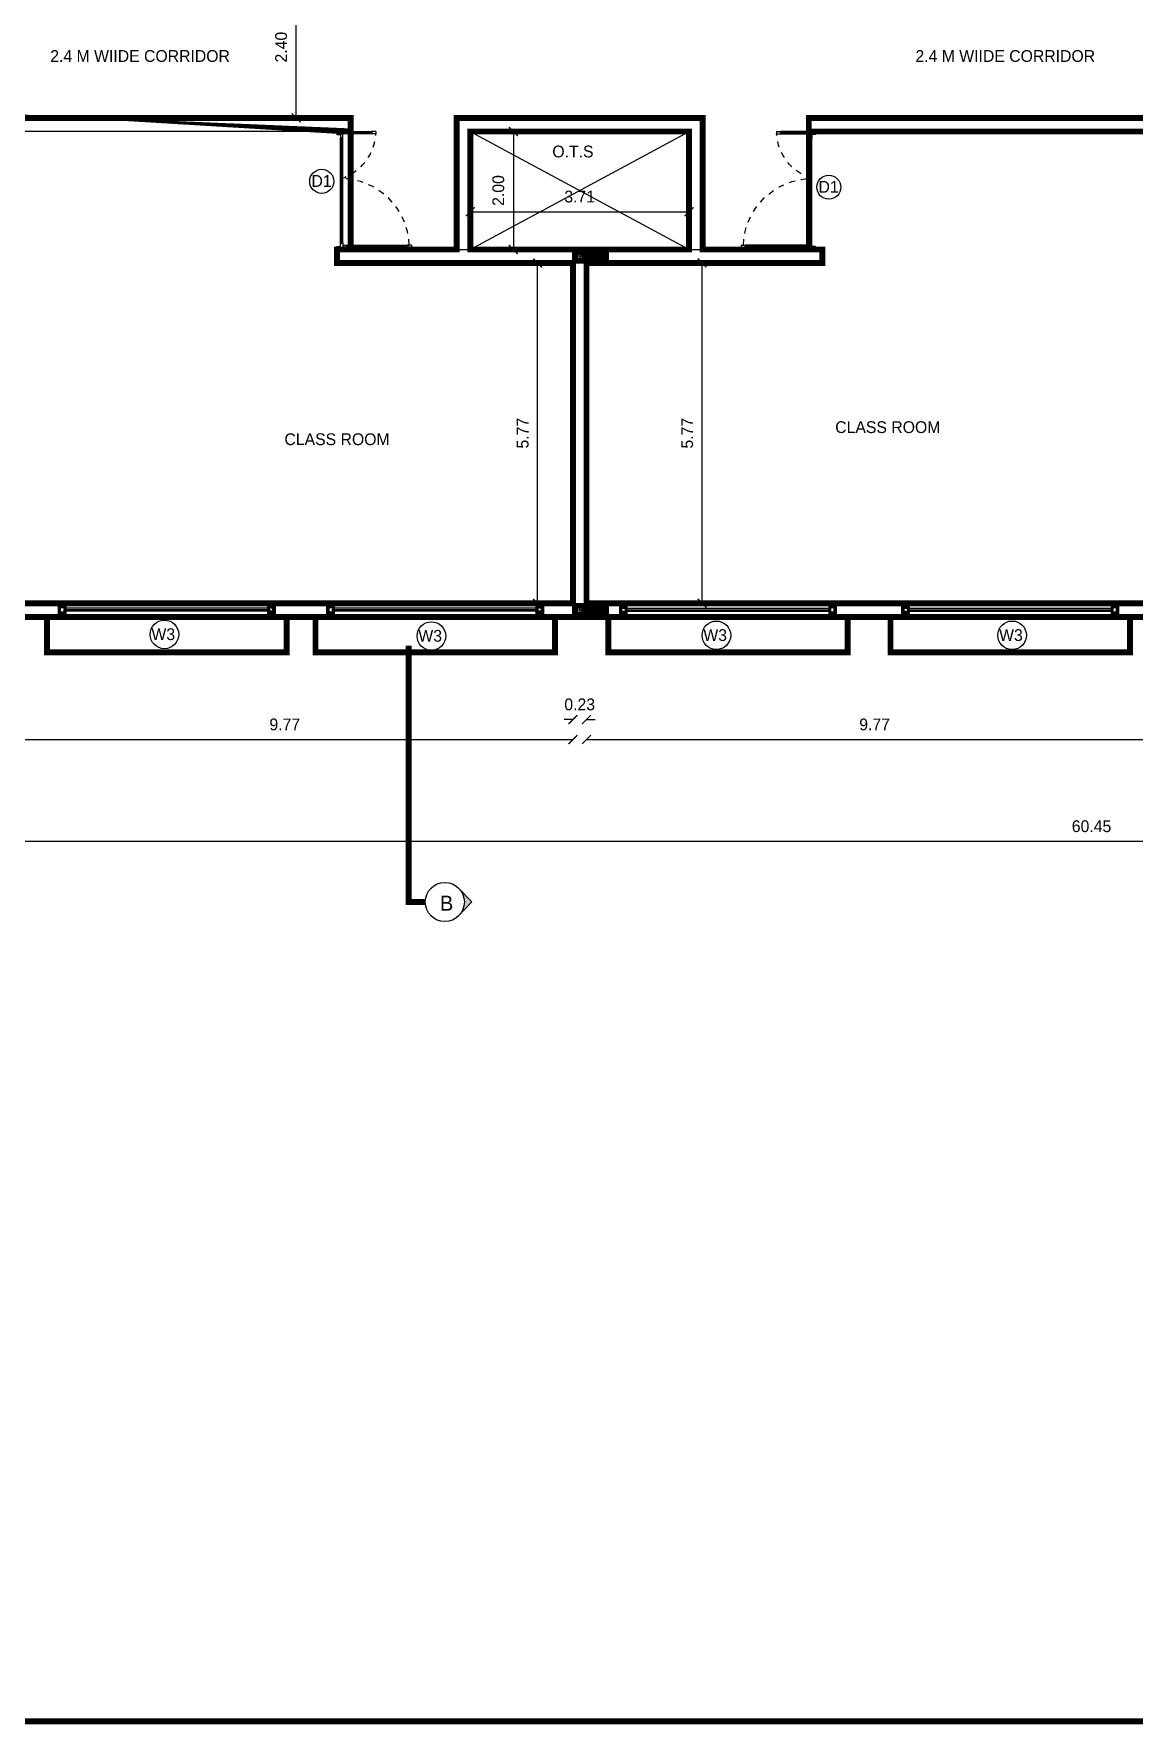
# Model space of a CAD drawing. Header units: metres. Extents: x 6101839 to 6102590, y -6659932 to -6659648.
# Drawn here: x 6102209.71 to 6102228.37, y -6659728.31 to -6659699.65 of the extents above; entities that cross this region are included whole.
import ezdxf

# ---------------------------------------------------------------- set-up
doc = ezdxf.new("R2010")
doc.units = ezdxf.units.M
doc.header["$LTSCALE"] = 500
doc.header["$MEASUREMENT"] = 0
for name, pattern in [('CENTER', [2, 1.25, -0.25, 0.25, -0.25]), ('DASHED2', [0.375, 0.25, -0.125]), ('HIDDEN', [0.375, 0.25, -0.125])]:
    doc.linetypes.add(name, pattern=pattern)
doc.layers.get('0').update_dxf_attribs({"linetype": 'CONTINUOUS'})
doc.layers.get('Defpoints').update_dxf_attribs({"linetype": 'CONTINUOUS'})
for name, color, linetype in [('above', 250, 'DASHED2'), ('Bldg', 44, 'CONTINUOUS'), ('BLK_1_FLR_1_BLT_UP_AREA', 26, 'CONTINUOUS'), ('BLK_1_FLR_1_BLT_UP_AREA_DEDUCT', 26, 'CONTINUOUS'), ('BLK_1_FLR_1_CARPET_AREA', 25, 'CONTINUOUS'), ('BLK_1_FLR_1_CHAJJA', 6, 'CONTINUOUS'), ('BLK_1_LVL_1_BLDG_FOOT_PRINT', 1, 'CONTINUOUS'), ('COL', 2, 'CONTINUOUS'), ('DIM', 205, 'CONTINUOUS'), ('DOORTEXT', 13, 'CONTINUOUS'), ('ED', 30, 'CONTINUOUS'), ('FURN1', 252, 'CONTINUOUS'), ('FURNITURE', 252, 'CONTINUOUS'), ('FURNITURES', 252, 'CONTINUOUS'), ('HATCH', 15, 'CONTINUOUS'), ('railing', 14, 'CONTINUOUS'), ('SECLINE', 2, 'CENTER'), ('TEXT', 4, 'CONTINUOUS'), ('TITLE', 7, 'CONTINUOUS'), ('W-SCH', 205, 'CONTINUOUS'), ('wall', 125, 'CONTINUOUS'), ('wall1', 125, 'CONTINUOUS'), ('WINDOWS', 252, 'CONTINUOUS')]:
    doc.layers.add(name, color=color, linetype=linetype)
doc.styles.add('GRIDTEXT', font='GOTHIC.TTF', dxfattribs={"height": 6})
doc.styles.add('RM', font='GOTHIC.TTF')
doc.styles.add('S2', font='GOTHIC.TTF')
doc.styles.add('USA TEXT', font='GOTHIC.TTF')
doc.dimstyles.new('1-100-ED', dxfattribs={"dimtxt": 0.2, "dimasz": 0.15, "dimexe": 0.18, "dimexo": 0.0625, "dimgap": 0.15, "dimtad": 1, "dimzin": 0, "dimdsep": 46, "dimtxsty": 'USA TEXT', "dimblk": 'ARCHTICK', "dimcen": 0.1, "dimse1": 1, "dimse2": 1, "dimclrd": 256, "dimclrt": 256, "dimadec": 0, "dimazin": 0, "dimtfac": 1, "dimtofl": 0, "dimtmove": 0, "dimatfit": 3, "dimldrblk": 'ARCHTICK', "dimfxl": 0.18, "dimtolj": 1, "dimtzin": 0, "dimarcsym": 0})

# ---------------------------------------------------------------- blocks, each defined once
blk = doc.blocks.new('A$C607F0CF8')
at = {"layer": 'FURNITURES', "color": 233}
for p, q in [((-37.46909725572914, -279.9614495104179), (-37.4675053562969, -342.4120674710721)), ((0.0028654206544161, -342.4111123308539), (0.0009551402181387, -267.470370778814)), ((-37.4675053562969, -342.4120674710721), (-21.85485086496919, -342.4116694964468)), ((-21.85516924597323, -329.9215459041299), (-15.61010744981468, -329.9213867140934)), ((-21.85485086496919, -342.4116694964468), (-21.85516924597323, -329.9215459041299)), ((-15.60978906974196, -342.4115103064105), (-15.61010744981468, -329.9213867140934)), ((-15.60978906974196, -342.4115103064105), (0.0028654206544161, -342.4111123308539)), ((-37.4273532256484, -2117.587295770645), (-21.8146987343207, -2117.58689779602)), ((-37.42576132528486, -2180.037913731299), (-37.4273532256484, -2117.587295770645)), ((-21.8146987343207, -2117.58689779602), (-21.81438035517931, -2130.077021387406)), ((-21.81438035517931, -2130.077021388337), (-15.56931855902076, -2130.07686219737)), ((-15.56963693816214, -2117.586738605984), (0.0430175513029099, -2117.586340630427)), ((-15.56963693816214, -2117.586738605984), (-15.56931855902076, -2130.07686219737)), ((0.0430175513029099, -2117.586340630427), (0.0449278308078647, -2192.527082183398))]:
    blk.add_line(p, q, dxfattribs=at)
at = {"layer": 'FURNITURES', "color": 250}
for p, q in [((-37.4273532256484, -2117.587295770645), (-37.4675053562969, -342.4120674710721)), ((-21.8146987343207, -2117.58689779602), (-21.85516924597323, -329.9215459041299)), ((-15.56963693816214, -2117.586738605984), (-15.61010744981468, -329.9213867140934)), ((0.0430175513029099, -2117.586340630427), (0.0028654206544161, -342.4111123308539))]:
    blk.add_line(p, q, dxfattribs=at)
at = {"layer": 'FURNITURES', "color": 250, "linetype": 'HIDDEN', "ltscale": 0.5}
for centre, radius, start, end in [((-284.8727277265862, -219.4228635821492), 847.0418478644448, 286.983489556694, 356.7491837130908), ((-37.42544294986874, -2192.528037321754), 1163.003696595019, 1.847770814143563, 90.0014604865433)]:
    blk.add_arc(centre, radius, start, end, dxfattribs=at)
at = {"layer": 'wall', "color": 7}
for p, q in [((-37.46941563580185, -267.4713259181008), (0.0009551402181387, -267.470370778814)), ((-37.46941563580185, -267.4713259181008), (-37.46909725572914, -279.9614495104179)), ((0, -230.000000002794), (74.94074155297132, -229.9980897223576)), ((0, -230.000000002794), (0.0009551392868161, -267.470370778814)), ((74.94169669318944, -267.4684604983777), (0.0009551402181387, -267.470370778814)), ((74.94113952759653, -245.6107442136854), (62.45101593527943, -245.6110625928268)), ((62.45101593527943, -245.6110625928268), (62.45117512531578, -251.856124388054)), ((74.94129871763289, -251.855806009844), (62.45117512531578, -251.856124388054)), ((74.94074155297132, -229.9980897223576), (486.2895825887099, -229.9876042185351)), ((74.94074155297132, -229.9980897223576), (74.94113952759653, -245.6107442136854)), ((74.94113952759653, -245.6107442136854), (498.7801041556522, -245.5999403288588)), ((74.94129871763289, -251.855806009844), (498.7802633456886, -251.8450021250174)), ((74.94129871763289, -251.855806009844), (74.94169669318944, -267.4684604983777)), ((486.2905377289279, -267.4579749945551), (74.94169669318944, -267.4684604983777)), ((560.8051584009081, -229.985704776831), (486.2895825887099, -229.9876042185351)), ((486.2895825887099, -229.9876042185351), (486.2899805633351, -245.6002587089315)), ((486.2899805633351, -245.6002587089315), (498.7801041565835, -245.5999403288588)), ((486.2901397533715, -251.8453205050901), (498.7802633456886, -251.8450021250174)), ((486.2901397533715, -251.8453205050901), (486.2905377289279, -267.4579749945551)), ((560.8061135411261, -267.456075552851), (486.2905377289279, -267.4579749945551)), ((498.7801041565835, -245.5999403288588), (498.7802633456886, -251.8450021250174)), ((560.8051584009081, -229.985704776831), (560.8061135411261, -267.456075552851)), ((-37.42544294521213, -2192.528037323617), (-37.42576132528486, -2180.037913731299)), ((-37.42544294521213, -2192.528037323617), (0.0449278308078647, -2192.527082183398)), ((0.043972690589726, -2155.056711407378), (74.98471424356103, -2155.054801126942)), ((0.043972690589726, -2155.056711407378), (0.0449278308078647, -2192.527082183398)), ((74.98566938377915, -2192.525171902962), (0.0449278308078647, -2192.527082183398)), ((74.98511221911757, -2170.667455617339), (62.49498862680048, -2170.667773997411)), ((62.49498862680048, -2170.667773997411), (62.49514781683683, -2176.912835792638)), ((74.98527140822257, -2176.912517413497), (62.49514781683683, -2176.912835792638)), ((74.98471424356103, -2155.054801126942), (1087.503148864023, -2155.028991485946)), ((74.98471424356103, -2155.054801126942), (74.98511221911757, -2170.667455617339)), ((74.98511221911757, -2170.667455617339), (1099.993670431897, -2170.641327596269)), ((74.98527140822257, -2176.912517413497), (1099.993829621002, -2176.886389392428)), ((74.98527140822257, -2176.912517413497), (74.98566938377915, -2192.525171902962)), ((1087.504104004241, -2192.499362261966), (74.98566938377915, -2192.525171902962)), ((1162.443890416994, -2155.027081206441), (1087.503148864023, -2155.028991485946)), ((1087.503148864023, -2155.028991485946), (1087.50354683958, -2170.641645977274)), ((1087.50354683958, -2170.641645977274), (1099.993670431897, -2170.641327596269)), ((1087.503706028685, -2176.886707772501), (1099.993829621933, -2176.886389392428)), ((1087.503706028685, -2176.886707772501), (1087.504104004241, -2192.499362261966)), ((1162.444845556281, -2192.497451982461), (1087.504104004241, -2192.499362261966)), ((1099.993670431897, -2170.641327596269), (1099.993829621933, -2176.886389392428)), ((1162.443890416994, -2155.027081206441), (1162.444845556281, -2192.497451982461))]:
    blk.add_line(p, q, dxfattribs=at)
for points in [[(0.0009551402181387, -267.470370778814), (0, -230.0000000018627), (-99.92098873667419, -230.0025470424444), (-99.91971521638331, -279.9630414107814), (-37.46909725572914, -279.9614495104179)], [(0.0449278308078647, -2192.527082183398), (0.0458829710260034, -2229.997452959418), (-99.87510576564821, -2230), (-99.87637928593905, -2180.039505631663), (-37.42576132528486, -2180.037913731299)]]:
    blk.add_lwpolyline(points, dxfattribs=at)
blk = doc.blocks.new('NEWCOL')
at = {"layer": 'HATCH'}
h = blk.add_hatch(dxfattribs=at)
h.set_pattern_fill('ANSI31', color=256, scale=3, angle=270, style=0)
h.set_pattern_definition([(315, (-629970.925706138, -258732.0878365731), (6.735192090801866, 6.735192090801863), [])])
h.paths.add_polyline_path([(0, 115), (-115, 115), (-115, 0), (-37.5, 0), (-37.49999999988359, 37.50000000002911), (0, 37.4999999999709)])
h.paths.add_polyline_path([(115, 115.0000000000291), (0, 115), (1.164153e-10, 37.50000000002911), (37.5, 37.4999999999709), (37.5, 0), (115, 0)])
h.paths.add_polyline_path([(115, 0), (37.5, 0), (37.50000000011642, -37.4999999999709), (0, -37.4999999999709), (1.164153e-10, -484.9999999999708), (115, -485)])
h.paths.add_polyline_path([(0, -37.5), (-37.49999999988359, -37.4999999999709), (-37.5, 0), (-115, 0), (-115, -485), (0, -485)])
at = {"layer": 'COL'}
for p, q in [((-115, 0), (115, 0)), ((0, -485), (0, 115))]:
    blk.add_line(p, q, dxfattribs=at)
for points in [[(-115, -485), (115, -485), (115, 115), (-115, 115)], [(-37.5, -37.5), (37.5, -37.5), (37.5, 37.5), (-37.5, 37.5)]]:
    blk.add_lwpolyline(points, close=True, dxfattribs=at)
blk = doc.blocks.new('_ArchTick')
at = {"color": 0, "linetype": 'ByBlock', "const_width": 0.15}
blk.add_lwpolyline([(-0.5, -0.5), (0.5, 0.5)], dxfattribs=at)
blk = doc.blocks.new('*D265')
at = {"layer": 'Defpoints', "color": 0, "transparency": 16777216}
for p in [(6102213.721699679, -6659698.677456065), (6102214.16319972, -6659698.677456065), (6102213.770699679, -6659701.077456066)]:
    blk.add_point(p, dxfattribs=at)
at = {"layer": 'ED', "lineweight": -2, "transparency": 16777216}
blk.add_line((6102214.16319972, -6659701.077456066), (6102214.16319972, -6659698.677456065), dxfattribs=at)
at = {"layer": 'ED', "lineweight": -2, "transparency": 16777216, "xscale": 0.15, "yscale": 0.15, "zscale": 0.15}
for p, rotation in [((6102214.16319972, -6659698.677456065), 90), ((6102214.16319972, -6659701.077456066), 270)]:
    blk.add_blockref('_ArchTick', p, dxfattribs=dict(at, rotation=rotation))
at = {"layer": 'ED', "transparency": 16777216, "insert": (6102213.908169126, -6659699.877456065), "char_height": 0.2, "attachment_point": 5, "rotation": 90, "style": 'USA TEXT'}
blk.add_mtext('\\A1;2.40', dxfattribs=at)
blk = doc.blocks.new('*D298')
at = {"layer": 'Defpoints', "color": 0, "transparency": 16777216}
for p in [(6102218.854334974, -6659708.792467847), (6102209.084291423, -6659708.957967892), (6102218.854334974, -6659711.616467847)]:
    blk.add_point(p, dxfattribs=at)
at = {"layer": 'ED', "lineweight": -2, "transparency": 16777216}
blk.add_line((6102209.084291423, -6659711.616467847), (6102218.854334974, -6659711.616467847), dxfattribs=at)
at = {"layer": 'ED', "lineweight": -2, "transparency": 16777216, "xscale": 0.15, "yscale": 0.15, "zscale": 0.15, "rotation": 180}
blk.add_blockref('_ArchTick', (6102209.084291423, -6659711.616467847), dxfattribs=at)
at = {"layer": 'ED', "lineweight": -2, "transparency": 16777216, "xscale": 0.15, "yscale": 0.15, "zscale": 0.15}
blk.add_blockref('_ArchTick', (6102218.854334974, -6659711.616467847), dxfattribs=at)
at = {"layer": 'ED', "transparency": 16777216, "insert": (6102213.969313199, -6659711.361437256), "char_height": 0.2, "attachment_point": 5, "style": 'USA TEXT'}
blk.add_mtext('\\A1;9.77', dxfattribs=at)
blk = doc.blocks.new('*D299')
at = {"layer": 'Defpoints', "color": 0, "transparency": 16777216}
for p in [(6102218.854334974, -6659708.792467847), (6102219.084320768, -6659708.818967847), (6102219.084320768, -6659711.276536085)]:
    blk.add_point(p, dxfattribs=at)
at = {"layer": 'ED', "lineweight": -2, "transparency": 16777216}
for p, q in [((6102218.854334974, -6659711.276536085), (6102218.704334973, -6659711.276536085)), ((6102219.084320768, -6659711.276536085), (6102219.234320768, -6659711.276536085))]:
    blk.add_line(p, q, dxfattribs=at)
at = {"layer": 'ED', "lineweight": -2, "transparency": 16777216, "xscale": 0.15, "yscale": 0.15, "zscale": 0.15}
blk.add_blockref('_ArchTick', (6102218.854334974, -6659711.276536085), dxfattribs=at)
at = {"layer": 'ED', "lineweight": -2, "transparency": 16777216, "xscale": 0.15, "yscale": 0.15, "zscale": 0.15, "rotation": 180}
blk.add_blockref('_ArchTick', (6102219.084320768, -6659711.276536085), dxfattribs=at)
at = {"layer": 'ED', "transparency": 16777216, "insert": (6102218.969327871, -6659711.021505494), "char_height": 0.2, "attachment_point": 5, "style": 'USA TEXT'}
blk.add_mtext('\\A1;0.23', dxfattribs=at)
blk = doc.blocks.new('*D300')
at = {"layer": 'Defpoints', "color": 0, "transparency": 16777216}
for p in [(6102219.084320768, -6659708.818967847), (6102228.854356852, -6659708.941967676), (6102228.854356852, -6659711.616467847)]:
    blk.add_point(p, dxfattribs=at)
at = {"layer": 'ED', "lineweight": -2, "transparency": 16777216}
blk.add_line((6102219.084320768, -6659711.616467847), (6102228.854356852, -6659711.616467847), dxfattribs=at)
at = {"layer": 'ED', "lineweight": -2, "transparency": 16777216, "xscale": 0.15, "yscale": 0.15, "zscale": 0.15, "rotation": 180}
blk.add_blockref('_ArchTick', (6102219.084320768, -6659711.616467847), dxfattribs=at)
at = {"layer": 'ED', "lineweight": -2, "transparency": 16777216, "xscale": 0.15, "yscale": 0.15, "zscale": 0.15}
blk.add_blockref('_ArchTick', (6102228.854356852, -6659711.616467847), dxfattribs=at)
at = {"layer": 'ED', "transparency": 16777216, "insert": (6102223.96933881, -6659711.361437256), "char_height": 0.2, "attachment_point": 5, "style": 'USA TEXT'}
blk.add_mtext('\\A1;9.77', dxfattribs=at)
blk = doc.blocks.new('*D317')
at = {"layer": 'Defpoints', "color": 0, "transparency": 16777216}
for p in [(6102219.08432077, -6659703.537456066), (6102221.044699714, -6659703.537456066), (6102219.08432077, -6659709.307456065)]:
    blk.add_point(p, dxfattribs=at)
at = {"layer": 'ED', "lineweight": -2, "transparency": 16777216}
blk.add_line((6102221.044699714, -6659709.307456065), (6102221.044699714, -6659703.537456066), dxfattribs=at)
at = {"layer": 'ED', "lineweight": -2, "transparency": 16777216, "xscale": 0.15, "yscale": 0.15, "zscale": 0.15}
for p, rotation in [((6102221.044699714, -6659703.537456066), 90), ((6102221.044699714, -6659709.307456065), 270)]:
    blk.add_blockref('_ArchTick', p, dxfattribs=dict(at, rotation=rotation))
at = {"layer": 'ED', "transparency": 16777216, "insert": (6102220.792184415, -6659706.422456065), "char_height": 0.2, "attachment_point": 5, "rotation": 90, "style": 'USA TEXT'}
blk.add_mtext('\\A1;5.77', dxfattribs=at)
blk = doc.blocks.new('*D318')
at = {"layer": 'Defpoints', "color": 0, "transparency": 16777216}
for p in [(6102218.255699717, -6659703.537456066), (6102218.854334976, -6659703.537456066), (6102218.854334976, -6659709.307456065)]:
    blk.add_point(p, dxfattribs=at)
at = {"layer": 'ED', "lineweight": -2, "transparency": 16777216}
blk.add_line((6102218.255699717, -6659709.307456065), (6102218.255699717, -6659703.537456066), dxfattribs=at)
at = {"layer": 'ED', "lineweight": -2, "transparency": 16777216, "xscale": 0.15, "yscale": 0.15, "zscale": 0.15}
for p, rotation in [((6102218.255699717, -6659703.537456066), 90), ((6102218.255699717, -6659709.307456065), 270)]:
    blk.add_blockref('_ArchTick', p, dxfattribs=dict(at, rotation=rotation))
at = {"layer": 'ED', "transparency": 16777216, "insert": (6102218.003184418, -6659706.422456065), "char_height": 0.2, "attachment_point": 5, "rotation": 90, "style": 'USA TEXT'}
blk.add_mtext('\\A1;5.77', dxfattribs=at)
blk = doc.blocks.new('*D366')
at = {"layer": 'Defpoints', "color": 0, "transparency": 16777216}
for p in [(6102217.114320767, -6659701.307456061), (6102220.824334973, -6659701.307456061), (6102220.824334973, -6659702.666967847)]:
    blk.add_point(p, dxfattribs=at)
at = {"layer": 'ED', "lineweight": -2, "transparency": 16777216}
blk.add_line((6102217.114320767, -6659702.666967847), (6102220.824334973, -6659702.666967847), dxfattribs=at)
at = {"layer": 'ED', "lineweight": -2, "transparency": 16777216, "xscale": 0.15, "yscale": 0.15, "zscale": 0.15, "rotation": 180}
blk.add_blockref('_ArchTick', (6102217.114320767, -6659702.666967847), dxfattribs=at)
at = {"layer": 'ED', "lineweight": -2, "transparency": 16777216, "xscale": 0.15, "yscale": 0.15, "zscale": 0.15}
blk.add_blockref('_ArchTick', (6102220.824334973, -6659702.666967847), dxfattribs=at)
at = {"layer": 'ED', "transparency": 16777216, "insert": (6102218.96932787, -6659702.411937256), "char_height": 0.2, "attachment_point": 5, "style": 'USA TEXT'}
blk.add_mtext('\\A1;3.71', dxfattribs=at)
blk = doc.blocks.new('*D367')
at = {"layer": 'Defpoints', "color": 0, "transparency": 16777216}
for p in [(6102217.114320769, -6659701.307456065), (6102217.114320769, -6659703.307456065), (6102217.844699716, -6659703.307456065)]:
    blk.add_point(p, dxfattribs=at)
at = {"layer": 'ED', "lineweight": -2, "transparency": 16777216}
blk.add_line((6102217.844699716, -6659701.307456065), (6102217.844699716, -6659703.307456065), dxfattribs=at)
at = {"layer": 'ED', "lineweight": -2, "transparency": 16777216, "xscale": 0.15, "yscale": 0.15, "zscale": 0.15}
for p, rotation in [((6102217.844699716, -6659701.307456065), 90), ((6102217.844699716, -6659703.307456065), 270)]:
    blk.add_blockref('_ArchTick', p, dxfattribs=dict(at, rotation=rotation))
at = {"layer": 'ED', "transparency": 16777216, "insert": (6102217.589669122, -6659702.307456064), "char_height": 0.2, "attachment_point": 5, "rotation": 90, "style": 'USA TEXT'}
blk.add_mtext('\\A1;2.00', dxfattribs=at)
blk = doc.blocks.new('*D878')
at = {"layer": 'Defpoints', "color": 0, "transparency": 16777216}
for p in [(6102197.419565174, -6659709.189967847), (6102257.874369716, -6659709.188967771), (6102257.874369716, -6659713.341467846)]:
    blk.add_point(p, dxfattribs=at)
at = {"layer": 'ED', "lineweight": -2, "transparency": 16777216}
blk.add_line((6102197.419565174, -6659713.341467846), (6102257.874369716, -6659713.341467846), dxfattribs=at)
at = {"layer": 'ED', "lineweight": -2, "transparency": 16777216, "xscale": 0.15, "yscale": 0.15, "zscale": 0.15, "rotation": 180}
blk.add_blockref('_ArchTick', (6102197.419565174, -6659713.341467846), dxfattribs=at)
at = {"layer": 'ED', "lineweight": -2, "transparency": 16777216, "xscale": 0.15, "yscale": 0.15, "zscale": 0.15}
blk.add_blockref('_ArchTick', (6102257.874369716, -6659713.341467846), dxfattribs=at)
at = {"layer": 'ED', "transparency": 16777216, "insert": (6102227.646967445, -6659713.086437255), "char_height": 0.2, "attachment_point": 5, "style": 'USA TEXT'}
blk.add_mtext('\\A1;60.45', dxfattribs=at)

msp = doc.modelspace()

# ---------------------------------------------------------------- hatches: boundary and pattern name
at = {"layer": 'SECLINE'}
msp.add_hatch(color=41, dxfattribs=at).paths.add_polyline_path([(6102217.139979866, -6659714.370411042), (6102216.933569922, -6659714.587109998, 0.3721046285122087), (6102216.933569909, -6659714.153712098)])

# ---------------------------------------------------------------- linework, layer by layer
at = {"layer": 'above', "const_width": 0.1}
for points in [[(6102209.939334975, -6659709.537493792), (6102209.939334975, -6659710.137493793), (6102213.999350066, -6659710.137493793), (6102213.999334976, -6659709.537595417)], [(6102214.489343312, -6659709.537257009), (6102214.489343312, -6659710.13725701), (6102218.549358402, -6659710.13725701), (6102218.549343311, -6659709.537358634)], [(6102219.454305148, -6659709.537988955), (6102219.454305148, -6659710.137988954), (6102223.514320241, -6659710.137988954), (6102223.514305151, -6659709.538090583)], [(6102224.239320767, -6659709.537418329), (6102224.239320767, -6659710.137418329), (6102228.29933586, -6659710.137418329), (6102228.299320769, -6659709.537519955)]]:
    msp.add_lwpolyline(points, dxfattribs=at)
at = {"layer": 'Bldg', "linetype": 'ByBlock'}
for p, q in [((6102218.854345643, -6659708.857456061), (6102218.854345643, -6659709.307456061)), ((6102219.084310099, -6659708.857456061), (6102219.084310099, -6659709.307456061))]:
    msp.add_line(p, q, dxfattribs=at)
at = {"layer": 'BLK_1_FLR_1_BLT_UP_AREA', "color": 26, "linetype": 'Continuous', "const_width": 0.1}
msp.add_lwpolyline([(6102264.776163007, -6659709.688967847), (6102257.874306562, -6659709.688967847), (6102257.87430865, -6659709.537456062), (6102237.644322857, -6659709.537422229), (6102237.644019031, -6659704.843225315), (6102235.444320767, -6659704.843225315), (6102235.444320767, -6659708.244097178), (6102231.284322858, -6659708.244097178), (6102231.284320766, -6659704.843726311), (6102229.084320768, -6659704.843726311), (6102229.084320768, -6659709.537456062), (6102208.854334975, -6659709.537456062), (6102208.85442303, -6659704.895639086), (6102206.654677598, -6659704.895777673), (6102206.654559648, -6659709.537456062), (6102197.419565174, -6659709.537456062), (6102197.41956654, -6659704.378679655), (6102199.619565172, -6659704.378679655), (6102199.619565172, -6659701.957456063), (6102198.119565174, -6659701.957455569), (6102198.119565174, -6659697.797456061)], dxfattribs=at)
at = {"layer": 'BLK_1_FLR_1_BLT_UP_AREA_DEDUCT', "color": 26, "linetype": 'Continuous', "const_width": 0.1}
msp.add_lwpolyline([(6102217.114320765, -6659703.30745606), (6102220.824334973, -6659703.30745606), (6102220.824334973, -6659701.307456061), (6102217.114320765, -6659701.30745606), (6102217.114320765, -6659703.30745606)], dxfattribs=at)
at = {"layer": 'BLK_1_FLR_1_CARPET_AREA', "color": 15, "const_width": 0.1}
msp.add_lwpolyline([(6102229.084320714, -6659701.077976253), (6102222.854334919, -6659701.077976253), (6102222.854334919, -6659703.307456099), (6102221.05433492, -6659703.307456099), (6102221.05433492, -6659701.0774561), (6102216.884320713, -6659701.0774561), (6102216.884320713, -6659703.307456099), (6102215.084320715, -6659703.307456099), (6102215.084320715, -6659701.0774561), (6102208.854334443, -6659701.0774561), (6102208.854566677, -6659704.665567927), (6102206.654559595, -6659704.66571032), (6102206.654559595, -6659701.727456097), (6102206.424559596, -6659701.727456097), (6102206.424559596, -6659704.378679693), (6102199.849565348, -6659704.377459807), (6102199.849565348, -6659701.9574561), (6102204.483091528, -6659701.9574561), (6102204.483091528, -6659701.727456097), (6102198.34956512, -6659701.727453833), (6102198.34956512, -6659698.027456101)], dxfattribs=at)
for points in [[(6102209.084334921, -6659709.307456099), (6102218.854345587, -6659709.307456099), (6102218.85433492, -6659703.5374561), (6102214.854320712, -6659703.5374561), (6102214.854320712, -6659703.307456099), (6102215.084320715, -6659703.307456099), (6102215.084269738, -6659701.307450234), (6102209.084334921, -6659701.307456098), (6102209.08433492, -6659702.422359639), (6102208.85442149, -6659702.422374522), (6102208.854256659, -6659704.422456139), (6102209.084334921, -6659704.422456099)], [(6102222.854334919, -6659701.307456098), (6102228.854320712, -6659701.307456098), (6102228.854320712, -6659702.202385647), (6102229.084449973, -6659702.20235919), (6102229.084320714, -6659704.202385647), (6102228.85445965, -6659704.202385647), (6102228.854320712, -6659709.307456099), (6102219.084318919, -6659709.307429003), (6102219.084318919, -6659703.537456107), (6102223.084320715, -6659703.5374561), (6102223.084320715, -6659703.307456099), (6102222.854334919, -6659703.307456099)]]:
    msp.add_lwpolyline(points, close=True, dxfattribs=at)
at = {"layer": 'BLK_1_FLR_1_CHAJJA', "linetype": 'Continuous', "const_width": 0.1}
for points in [[(6102209.939338401, -6659710.137494455), (6102213.999338402, -6659710.137494455), (6102213.999338402, -6659709.537596079), (6102209.939338401, -6659709.537596079)], [(6102214.489346737, -6659710.13725767), (6102218.549346738, -6659710.13725767), (6102218.549346738, -6659709.537456684), (6102214.489346737, -6659709.537456684)], [(6102219.454308574, -6659710.13798962), (6102223.514308575, -6659710.13798962), (6102223.514308575, -6659709.538091241), (6102219.454308574, -6659709.538091241)], [(6102224.239324193, -6659710.137418991), (6102228.299324194, -6659710.137418991), (6102228.299324194, -6659709.537523911), (6102224.239324193, -6659709.537523911)]]:
    msp.add_lwpolyline(points, close=True, dxfattribs=at)
at = {"layer": 'BLK_1_LVL_1_BLDG_FOOT_PRINT', "ltscale": 400, "const_width": 0.1}
msp.add_lwpolyline([(6102264.776162992, -6659709.69086202), (6102257.874306547, -6659709.69086202), (6102257.874308635, -6659709.539350232), (6102237.644322842, -6659709.539316397), (6102237.644019018, -6659704.845119487), (6102235.444320752, -6659704.845119487), (6102235.444320752, -6659708.245991351), (6102231.284322843, -6659708.245991351), (6102231.284320752, -6659704.845620482), (6102229.084320753, -6659704.845620482), (6102229.084320753, -6659709.539350232), (6102208.854334962, -6659709.539350232), (6102208.854423014, -6659704.897533257), (6102206.654677583, -6659704.897671844), (6102206.654559633, -6659709.539350232), (6102197.419565158, -6659709.539350232), (6102197.419566524, -6659704.380573826), (6102199.619565157, -6659704.380573826), (6102199.619565157, -6659701.959350232), (6102198.11956516, -6659701.959349741), (6102198.11956516, -6659697.799350235)], dxfattribs=at)
at = {"layer": 'DIM', "color": 251, "linetype": 'ByBlock'}
for p, q in [((6102216.884320768, -6659703.307456061), (6102216.884320768, -6659701.077456063)), ((6102216.884320768, -6659701.077456063), (6102221.054334972, -6659701.077456063)), ((6102221.054334972, -6659703.307456061), (6102221.054334972, -6659701.077456063))]:
    msp.add_line(p, q, dxfattribs=at)
at = {"layer": 'DIM', "color": 251, "const_width": 0.1}
msp.add_lwpolyline([(6102217.114320767, -6659703.307456061), (6102217.114320767, -6659701.307456061), (6102220.824334973, -6659701.307456061), (6102220.824334973, -6659703.307456061)], dxfattribs=at)
at = {"layer": 'FURN1', "linetype": 'ByBlock'}
for p, q in [((6102210.169334974, -6659709.307493793), (6102213.769334973, -6659709.307418329)), ((6102228.069326553, -6659709.307418329), (6102224.469326557, -6659709.307342865)), ((6102213.769334973, -6659709.537418329), (6102210.169334974, -6659709.537493792)), ((6102224.469320768, -6659709.537418329), (6102228.069320767, -6659709.537493792))]:
    msp.add_line(p, q, dxfattribs=at)
at = {"layer": 'FURN1', "const_width": 0.1}
for points in [[(6102210.169332133, -6659709.440917265), (6102210.219332132, -6659709.440915865), (6102210.219330734, -6659709.390915866), (6102210.169330734, -6659709.390917265)], [(6102210.169957227, -6659709.440915452), (6102210.219957228, -6659709.440914021), (6102210.219955797, -6659709.390914021), (6102210.169955797, -6659709.390915453)], [(6102213.768707541, -6659709.440834828), (6102213.71870754, -6659709.440836086), (6102213.718706283, -6659709.390836086), (6102213.768706283, -6659709.390834828)], [(6102213.769332635, -6659709.440836607), (6102213.719332635, -6659709.440837897), (6102213.719331345, -6659709.390837898), (6102213.769331346, -6659709.390836608)], [(6102214.71933786, -6659709.440429772), (6102214.76933786, -6659709.440427028), (6102214.769335117, -6659709.390427028), (6102214.719335117, -6659709.390429772)], [(6102214.719962955, -6659709.440427941), (6102214.769962952, -6659709.440425168), (6102214.769960179, -6659709.390425167), (6102214.719960179, -6659709.390427941)], [(6102218.318720507, -6659709.440355417), (6102218.268720508, -6659709.440358018), (6102218.268717905, -6659709.39035802), (6102218.318717906, -6659709.390355418)], [(6102218.319345603, -6659709.440357178), (6102218.269345603, -6659709.440359814), (6102218.269342967, -6659709.390359815), (6102218.319342966, -6659709.390357179)], [(6102219.684310139, -6659709.440357178), (6102219.734310139, -6659709.440359814), (6102219.734312774, -6659709.390359815), (6102219.684312774, -6659709.390357179)], [(6102219.684935237, -6659709.440355417), (6102219.734935236, -6659709.440358018), (6102219.734937837, -6659709.39035802), (6102219.684937837, -6659709.390355418)], [(6102223.283692787, -6659709.440427941), (6102223.233692788, -6659709.440425168), (6102223.233695563, -6659709.390425167), (6102223.283695563, -6659709.390427941)], [(6102223.284317883, -6659709.440429772), (6102223.234317883, -6659709.440427028), (6102223.234320623, -6659709.390427028), (6102223.284320623, -6659709.390429772)], [(6102224.469323107, -6659709.440836607), (6102224.519323108, -6659709.440837897), (6102224.519324398, -6659709.390837898), (6102224.469324398, -6659709.390836608)], [(6102224.469948201, -6659709.440834828), (6102224.519948202, -6659709.440836086), (6102224.51994946, -6659709.390836086), (6102224.46994946, -6659709.390834828)], [(6102228.068698515, -6659709.440915452), (6102228.018698515, -6659709.440914021), (6102228.018699946, -6659709.390914021), (6102228.068699945, -6659709.390915453)], [(6102228.06932361, -6659709.440917265), (6102228.01932361, -6659709.440915865), (6102228.019325008, -6659709.390915866), (6102228.069325007, -6659709.390917265)]]:
    msp.add_lwpolyline(points, close=True, dxfattribs=at)
at = {"layer": 'FURNITURE', "color": 4, "linetype": 'ByBlock', "ltscale": 0.2}
for p, q in [((6102213.718706912, -6659709.415836085), (6102210.219331432, -6659709.41591029)), ((6102218.268719207, -6659709.415358019), (6102214.769336487, -6659709.415421452)), ((6102219.734936535, -6659709.415358019), (6102223.234319254, -6659709.415421452)), ((6102224.519948833, -6659709.415836085), (6102228.019324309, -6659709.41591029))]:
    msp.add_line(p, q, dxfattribs=at)
at = {"layer": 'FURNITURE', "linetype": 'ByBlock', "ltscale": 0.2}
for p, q in [((6102213.768706283, -6659709.390834828), (6102210.219955797, -6659709.390910258)), ((6102218.318717906, -6659709.390355418), (6102214.769960179, -6659709.390421403)), ((6102219.684937837, -6659709.390355418), (6102223.233695563, -6659709.390421403)), ((6102224.46994946, -6659709.390834828), (6102228.018699946, -6659709.390910258)), ((6102213.768707541, -6659709.440834828), (6102210.219332132, -6659709.440915865)), ((6102218.318720507, -6659709.440355417), (6102214.76933786, -6659709.440427028)), ((6102219.684935237, -6659709.440355417), (6102223.234317883, -6659709.440427028)), ((6102224.469948201, -6659709.440834828), (6102228.01932361, -6659709.440915865))]:
    msp.add_line(p, q, dxfattribs=at)
at = {"layer": 'railing', "color": 252, "linetype": 'ByBlock'}
for p, q in [((6102217.114320767, -6659701.307456061), (6102220.824334973, -6659703.307456061)), ((6102217.114320767, -6659703.307456061), (6102220.824334973, -6659701.307456061))]:
    msp.add_line(p, q, dxfattribs=at)
at = {"layer": 'SECLINE', "color": 41, "linetype": 'ByBlock'}
for q in [(6102216.911343488, -6659714.130377751), (6102216.911343503, -6659714.610444346)]:
    msp.add_line((6102217.139979866, -6659714.370411042), q, dxfattribs=at)
at = {"layer": 'SECLINE', "linetype": 'CENTER', "ltscale": 0.3, "const_width": 0.1}
msp.add_lwpolyline([(6102216.351209654, -6659714.370411056), (6102216.070507899, -6659714.370411056), (6102216.0705079, -6659710.023474437)], dxfattribs=at)
at = {"layer": 'SECLINE', "color": 41, "linetype": 'Continuous'}
msp.add_circle((6102216.682707125, -6659714.370411056), 0.3314974718592906, dxfattribs=at)
msp.add_circle((6102216.682707125, -6659714.370411056), 0.3314974718592906, dxfattribs=at)
at = {"layer": 'TITLE', "color": 12, "const_width": 0.1}
msp.add_lwpolyline([(6102190.746572603, -6659728.259967846), (6102318.234640415, -6659728.259967846), (6102318.234640415, -6659648.364967846), (6102190.746572603, -6659648.364967846)], close=True, dxfattribs=at)
at = {"layer": 'W-SCH'}
for centre, radius in [((6102214.595663646, -6659702.152392603), 0.2037454751308166), ((6102223.192663647, -6659702.251392603), 0.2037454751308166), ((6102211.929531617, -6659709.833954237), 0.2424160592048741), ((6102216.455031618, -6659709.860954237), 0.2424160592048741), ((6102221.286531642, -6659709.849264747), 0.2424160592048741), ((6102226.301253977, -6659709.849234102), 0.2424160592048741)]:
    msp.add_circle(centre, radius, dxfattribs=at)
at = {"layer": 'wall1', "linetype": 'ByBlock'}
for p, q in [((6102215.084320768, -6659701.077456063), (6102208.854334975, -6659701.077456063)), ((6102215.084320768, -6659701.307456061), (6102215.084320768, -6659701.077456063)), ((6102222.854334975, -6659701.077456063), (6102229.084320768, -6659701.077456063)), ((6102222.854334975, -6659701.307456061), (6102222.854334975, -6659701.077456063)), ((6102215.084320768, -6659701.307456061), (6102209.084334974, -6659701.307456061)), ((6102222.854334975, -6659701.307456061), (6102228.854320769, -6659701.307456061)), ((6102214.854320767, -6659703.307456061), (6102223.084334974, -6659703.307456061)), ((6102214.854320767, -6659703.307456061), (6102214.854320767, -6659703.537456029)), ((6102223.084334974, -6659703.307456061), (6102223.084334974, -6659703.537456029)), ((6102214.854334975, -6659703.537456063), (6102218.854334974, -6659703.537456063)), ((6102218.854334974, -6659703.537456063), (6102218.854334974, -6659709.307456061)), ((6102223.084320768, -6659703.537456063), (6102219.084320768, -6659703.537456063)), ((6102219.084320768, -6659703.537456063), (6102219.084320768, -6659709.307456061)), ((6102210.16934711, -6659709.307493793), (6102208.854347113, -6659709.307424399)), ((6102210.169334972, -6659709.537418329), (6102210.16934711, -6659709.307493793)), ((6102213.769334973, -6659709.537418329), (6102213.769329187, -6659709.307418329)), ((6102213.769334973, -6659709.307418329), (6102214.719343319, -6659709.307418329)), ((6102214.719343319, -6659709.537420934), (6102214.719331351, -6659709.307420935)), ((6102218.319350562, -6659709.537420934), (6102218.319338589, -6659709.307353534)), ((6102218.319350562, -6659709.307420935), (6102218.854334974, -6659709.307420935)), ((6102219.084320768, -6659709.307456061), (6102219.684317153, -6659709.307353534)), ((6102219.684305177, -6659709.537456062), (6102219.684317153, -6659709.307353534)), ((6102223.284312422, -6659709.537420934), (6102223.284324391, -6659709.307420935)), ((6102224.469326553, -6659709.307456061), (6102223.284324387, -6659709.307463087)), ((6102224.469320768, -6659709.537418329), (6102224.469326554, -6659709.307418329)), ((6102228.069320767, -6659709.537418329), (6102228.069326553, -6659709.307418329)), ((6102228.854320769, -6659709.307456061), (6102228.069326553, -6659709.307456061)), ((6102210.169334974, -6659709.537493792), (6102208.854334975, -6659709.537424398)), ((6102213.769334973, -6659709.537418329), (6102214.719343319, -6659709.537418329)), ((6102218.319350562, -6659709.537420934), (6102218.854334974, -6659709.537420934)), ((6102219.454334972, -6659709.537456062), (6102219.684305177, -6659709.537456062)), ((6102224.469320768, -6659709.537418329), (6102223.284312425, -6659709.537353279)), ((6102229.084320768, -6659709.537456062), (6102228.069320766, -6659709.537542934))]:
    msp.add_line(p, q, dxfattribs=at)
at = {"layer": 'WINDOWS', "linetype": 'ByBlock'}
for p, q in [((6102218.319338594, -6659709.307420935), (6102214.719331355, -6659709.307491189)), ((6102219.684317153, -6659709.307353534), (6102223.284324391, -6659709.307423789)), ((6102218.319350562, -6659709.537420934), (6102214.719343325, -6659709.537491187)), ((6102219.684305179, -6659709.537456062), (6102223.284312418, -6659709.537526318))]:
    msp.add_line(p, q, dxfattribs=at)

# ---------------------------------------------------------------- block references
at = {"layer": 'COL', "xscale": -0.001, "yscale": 0.001, "zscale": 0.001, "rotation": 90}
for p in [(6102218.969334974, -6659703.422456061), (6102218.969334974, -6659709.422456061)]:
    msp.add_blockref('NEWCOL', p, dxfattribs=at)
at = {"layer": 'DIM', "yscale": 0.001, "zscale": 0.001}
for p, xscale in [((6102214.954074808, -6659701.077453513), 0.001), ((6102222.869327871, -6659701.077456063), -0.001)]:
    msp.add_blockref('A$C607F0CF8', p, dxfattribs=dict(at, xscale=xscale))

# ---------------------------------------------------------------- texts
at = {"layer": 'DOORTEXT', "color": 3, "style": 'RM'}
for s, p in [('D1', (6102214.42135124, -6659702.246296558)), ('D1', (6102223.01835124, -6659702.345296557)), ('W3', (6102211.708334748, -6659709.930345215)), ('W3', (6102216.233834749, -6659709.957345214)), ('W3', (6102221.065334773, -6659709.945655724)), ('W3', (6102226.080057108, -6659709.945625079))]:
    msp.add_text(s, height=0.2, dxfattribs=at).set_placement(p)
at = {"layer": 'SECLINE', "color": 6, "style": 'GRIDTEXT'}
msp.add_text('B', height=0.2555555555555556, dxfattribs=at).set_placement((6102216.598477338, -6659714.518202465))
at = {"layer": 'TEXT', "color": 7, "style": 'S2'}
for s, p in [('2.4 M WIIDE CORRIDOR', (6102209.992874621, -6659700.127547158)), ('2.4 M WIIDE CORRIDOR', (6102224.661699678, -6659700.127547158)), ('O.T.S', (6102218.505455168, -6659701.746267652)), ('CLASS ROOM', (6102223.301257599, -6659706.419786886)), ('CLASS ROOM', (6102213.963257598, -6659706.624786887))]:
    msp.add_text(s, height=0.2, dxfattribs=at).set_placement(p)

# ---------------------------------------------------------------- dimensions: what is measured, and where the dimension line sits
at = {"layer": 'ED'}
for base, p1, p2, picture, middle in [((6102214.16319972, -6659698.677456065), (6102213.770699677, -6659701.077456063), (6102213.721699677, -6659698.677456061), '*D265', (6102213.908169126, -6659699.877456065)), ((6102217.844699716, -6659703.307456065), (6102217.114320767, -6659701.307456061), (6102217.114320767, -6659703.307456061), '*D367', (6102217.589669122, -6659702.307456064)), ((6102218.255699717, -6659703.537456066), (6102218.854334974, -6659709.307456061), (6102218.854334974, -6659703.537456063), '*D318', (6102218.003184418, -6659706.422456065)), ((6102221.044699714, -6659703.537456066), (6102219.084320768, -6659709.307456061), (6102219.084320768, -6659703.537456063), '*D317', (6102220.792184415, -6659706.422456065))]:
    dim = msp.add_linear_dim(base=base, p1=p1, p2=p2, angle=90, dimstyle='1-100-ED', dxfattribs=at)
    dim.commit()
    dim.dimension.update_dxf_attribs({"geometry": picture, "text_midpoint": middle})
for base, p1, p2, picture, middle in [((6102220.824334973, -6659702.666967847), (6102217.114320767, -6659701.307456061), (6102220.824334973, -6659701.307456061), '*D366', (6102218.96932787, -6659702.411937256)), ((6102218.854334974, -6659711.616467847), (6102209.084291423, -6659708.957967892), (6102218.854334974, -6659708.792467847), '*D298', (6102213.969313199, -6659711.361437256)), ((6102228.854356852, -6659711.616467847), (6102219.084320768, -6659708.818967847), (6102228.854356852, -6659708.941967676), '*D300', (6102223.96933881, -6659711.361437256)), ((6102257.874369716, -6659713.341467846), (6102197.419565174, -6659709.189967847), (6102257.874369716, -6659709.188967771), '*D878', (6102227.646967445, -6659713.086437255))]:
    dim = msp.add_linear_dim(base=base, p1=p1, p2=p2, dimstyle='1-100-ED', dxfattribs=at)
    dim.commit()
    dim.dimension.update_dxf_attribs({"geometry": picture, "text_midpoint": middle})
dim = msp.add_linear_dim(base=(6102219.084320768, -6659711.276536085), p1=(6102218.854334974, -6659708.792467847), p2=(6102219.084320768, -6659708.818967847), dimstyle='1-100-ED', dxfattribs=at)
dim.commit()
dim.dimension.update_dxf_attribs({"geometry": '*D299', "text_midpoint": (6102218.969327871, -6659711.276536085), "dimtype": 160})

doc.saveas('drawing.dxf')
